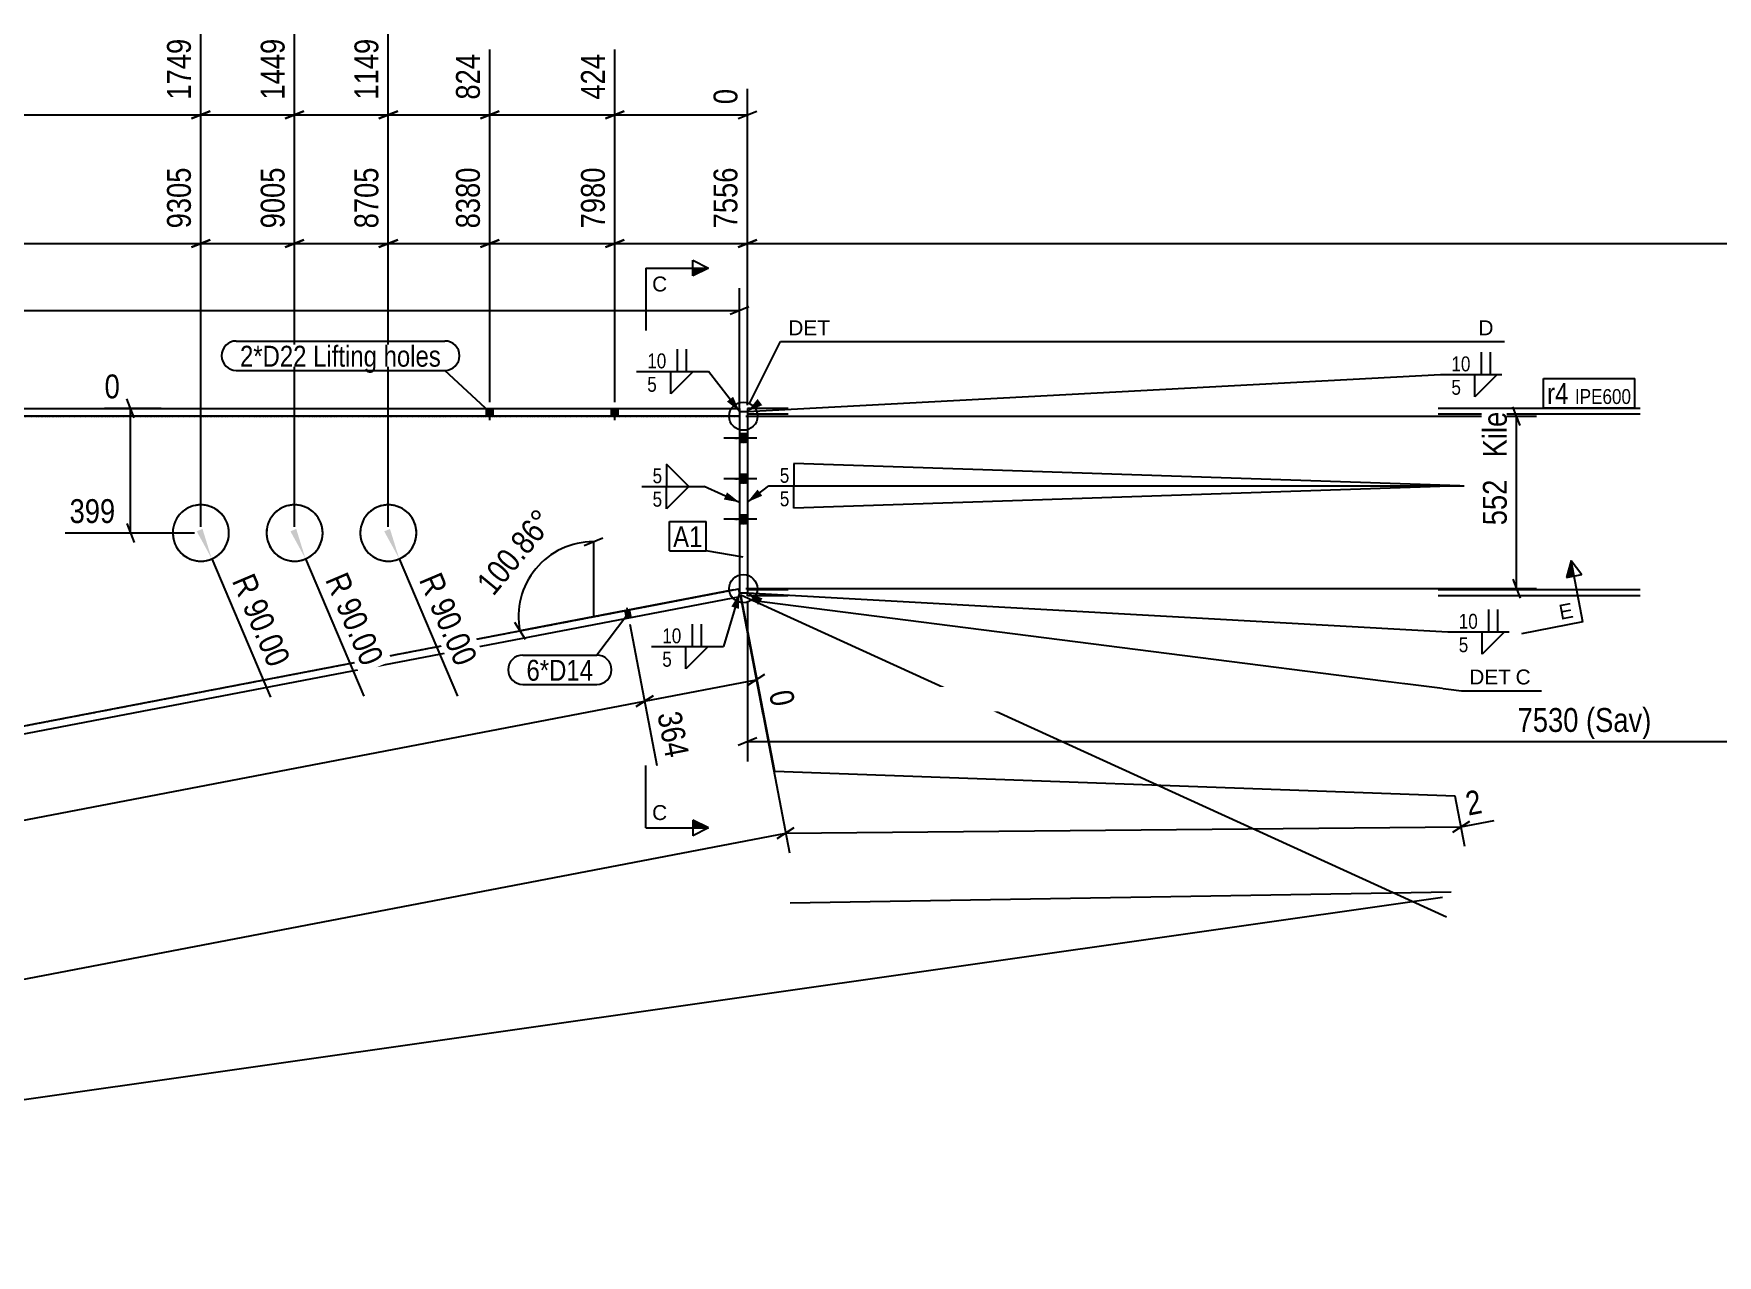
# Model space of a CAD drawing. Header units: millimetres. Extents: x 64 to 141609, y 8 to 4053.
# Drawn here: x 125690 to 131079, y 143 to 4052 of the extents above; entities that cross this region are included whole.
import ezdxf

# ---------------------------------------------------------------- set-up
doc = ezdxf.new("R2010")
doc.units = ezdxf.units.MM
doc.linetypes.add('DXK_LINE_DOT2', pattern=[3.9198, 1.9599, -1.9599])
for name, color, linetype in [('MÅLSÆTNING', 7, 'Continuous'), ('STÅL', 7, 'Continuous'), ('TEKST', 7, 'Continuous')]:
    doc.layers.add(name, color=color, linetype=linetype)
doc.styles.add('Arial', font='ARIAL.TTF', dxfattribs={"height": 0.2})
doc.styles.add('Arial Narrow', font='ARIALN.TTF', dxfattribs={"height": 0.2})

msp = doc.modelspace()

# ---------------------------------------------------------------- hatches: boundary and pattern name
at = {"layer": 'MÅLSÆTNING', "linetype": 'Continuous'}
msp.add_hatch(color=7, dxfattribs=at).paths.add_polyline_path([(126230.4, 2467.5), (126260.3, 2371.5), (126212, 2459.7)])
at = {"layer": 'STÅL', "linetype": 'Continuous'}
for points in [[(127161.2, 2853.3), (127139.2, 2853.3), (127139.2, 2828.3), (127161.2, 2828.3)], [(127561.2, 2853.3), (127539.2, 2853.3), (127539.2, 2828.3), (127561.2, 2828.3)], [(127974.5, 2745.3), (127974.5, 2771.3), (127949.5, 2771.3), (127949.5, 2745.3)], [(127974.5, 2615.3), (127974.5, 2641.3), (127949.5, 2641.3), (127949.5, 2615.3)], [(127974.5, 2485.3), (127974.5, 2511.3), (127949.5, 2511.3), (127949.5, 2485.3)], [(127587.4, 2181.5), (127601.2, 2184.1), (127596.5, 2208.7), (127582.7, 2206)], [(127587.4, 2181.5), (127601.2, 2184.1), (127596.5, 2208.7), (127582.7, 2206)]]:
    msp.add_hatch(color=96, dxfattribs=at).paths.add_polyline_path(points)
at = {"layer": 'TEKST', "linetype": 'Continuous'}
for color, points in [(30, [(127799.5, 3277.4), (127799.5, 3302.4), (127849.5, 3302.4)]), (3, [(127928.7, 2890.5), (127949.5, 2843.3), (127909, 2875.1)]), (3, [(128022, 2863.4), (127974.5, 2843.3), (128007, 2883.3)]), (3, [(128022, 2573.5), (127974.5, 2553.3), (128006.9, 2593.4)]), (3, [(127909.2, 2584.4), (127949.5, 2552.4), (127898.9, 2561.7)]), (30, [(130620.7, 2317.1), (130596.1, 2312.4), (130611.3, 2366.2)]), (3, [(127923.2, 2219), (127949.5, 2263.3), (127947.2, 2211.8)]), (3, [(128008.6, 2224.6), (127974.5, 2263.3), (128022.8, 2245.2)]), (30, [(127799.5, 1510.8), (127799.5, 1535.8), (127849.5, 1510.8)])]:
    msp.add_hatch(color=color, dxfattribs=at).paths.add_polyline_path(points)

# ---------------------------------------------------------------- linework, layer by layer
at = {"layer": 'MÅLSÆTNING', "color": 7, "linetype": 'Continuous'}
for p, q in [((126225.2, 2474.4), (126225.2, 4050.9)), ((123837, 3792.8), (126225.2, 3792.8)), ((126195.2, 3780.8), (126255.2, 3804.8)), ((126225.2, 3792.8), (126525.2, 3792.8)), ((126555.2, 3804.8), (126495.2, 3780.8)), ((126495.2, 3780.8), (126555.2, 3804.8)), ((126525.2, 3792.8), (126825.2, 3792.8)), ((126855.2, 3804.8), (126795.2, 3780.8)), ((126795.2, 3780.8), (126855.2, 3804.8)), ((126825.2, 3792.8), (127150.2, 3792.8)), ((127180.2, 3804.8), (127120.2, 3780.8)), ((127120.2, 3780.8), (127180.2, 3804.8)), ((127150.2, 3792.8), (127550.2, 3792.8)), ((127580.2, 3804.8), (127520.2, 3780.8)), ((127520.2, 3780.8), (127580.2, 3804.8)), ((127550.2, 3792.8), (127974.5, 3792.8)), ((127944.5, 3780.8), (128004.5, 3804.8)), ((126225.2, 2474.4), (126225.2, 3639)), ((126225.2, 2474.4), (126225.2, 3639)), ((126525.2, 2474.4), (126525.2, 3639)), ((126525.2, 2474.4), (126525.2, 3639)), ((126825.2, 2474.4), (126825.2, 3639)), ((126825.2, 2474.4), (126825.2, 3639)), ((127150.2, 2873.3), (127150.2, 3639)), ((127150.2, 2873.3), (127150.2, 3639)), ((127550.2, 2873.3), (127550.2, 3639)), ((127974.5, 2863.3), (127974.5, 3639)), ((123837, 3380.9), (126225.2, 3380.9)), ((126255.2, 3392.9), (126195.2, 3368.9)), ((126195.2, 3368.9), (126255.2, 3392.9)), ((126225.2, 3380.9), (126525.2, 3380.9)), ((126555.2, 3392.9), (126495.2, 3368.9)), ((126495.2, 3368.9), (126555.2, 3392.9)), ((126525.2, 3380.9), (126825.2, 3380.9)), ((126855.2, 3392.9), (126795.2, 3368.9)), ((126795.2, 3368.9), (126855.2, 3392.9)), ((126825.2, 3380.9), (127150.2, 3380.9)), ((127180.2, 3392.9), (127120.2, 3368.9)), ((127120.2, 3368.9), (127180.2, 3392.9)), ((127150.2, 3380.9), (127550.2, 3380.9)), ((127520.2, 3368.9), (127580.2, 3392.9)), ((127550.2, 3380.9), (127974.5, 3380.9)), ((127944.5, 3368.9), (128004.5, 3392.9)), ((127974.5, 3380.9), (135530.2, 3380.9)), ((127949.5, 2848.3), (127949.5, 3237.9)), ((120473, 3166.9), (127949.5, 3166.9)), ((127919.5, 3154.9), (127979.5, 3178.9)), ((126011.8, 2823.3), (125987.8, 2883.3)), ((130447.9, 2798.3), (130423.9, 2858.3)), ((126098.2, 2853.3), (125917.1, 2853.3)), ((125999.8, 2454.4), (125999.8, 2853.3)), ((127969.5, 2828.3), (130499.9, 2828.3)), ((130435.9, 2276.4), (130435.9, 2828.3)), ((125987.8, 2484.4), (126011.8, 2424.4)), ((126205.2, 2454.4), (125790.5, 2454.4)), ((127451.8, 2414.7), (127511.8, 2438.7)), ((127481.8, 2426.7), (127481.8, 2186.7)), ((126260.3, 2371.5), (126448.2, 1929)), ((127929.9, 2272.6), (127246, 2141.5)), ((127969.5, 2276.4), (130499.9, 2276.4)), ((130423.9, 2306.4), (130447.9, 2246.4)), ((127950.9, 2256.3), (128109.1, 1431.4)), ((127950.9, 2256.3), (128109.1, 1431.4)), ((127950.9, 2256.3), (128024, 1874.9)), ((127953.3, 2256.8), (130211.5, 1225.8)), ((128061.8, 1691.2), (127953.3, 2256.8)), ((127974.5, 2233.3), (127974.5, 1722.9)), ((127228.6, 2168.7), (127263.5, 2114.3)), ((127246, 2141.5), (127481.8, 2186.7)), ((127598.1, 2163.2), (127684.9, 1710.6)), ((127975.8, 1967.4), (128030.2, 2002.2)), ((124944.6, 1398.3), (127645.4, 1916.2)), ((127618.2, 1898.8), (127672.6, 1933.7)), ((128004.5, 1798.9), (127944.5, 1774.9)), ((127974.5, 1786.9), (135505, 1786.9)), ((130239.3, 1611.8), (128061.8, 1691.2)), ((130270.2, 1450.7), (130239.3, 1611.8)), ((128069.8, 1476.9), (128124.2, 1511.7)), ((128069.8, 1476.9), (128124.2, 1511.7)), ((128097, 1494.3), (130258.1, 1513.6)), ((130285.3, 1531), (130230.9, 1496.2)), ((122239.7, 370.9), (128097, 1494.3)), ((128111.8, 1271.2), (130226.7, 1306.1)), ((122164.5, 142.9), (130199.5, 1288.7))]:
    msp.add_line(p, q, dxfattribs=at)
for centre, radius, start, end in [((126225.2, 2454.4), 90, 203, 23), ((127481.8, 2186.7), 240, 90, 190.8568)]:
    msp.add_arc(centre, radius, start, end, dxfattribs=at)
at = {"layer": 'STÅL', "color": 2, "linetype": 'Continuous'}
for p, q in [((120473, 2853.3), (127949.5, 2853.3)), ((127949.5, 2828.3), (120473, 2828.3)), ((127949.5, 2853.3), (127949.5, 2828.3)), ((127949.5, 2843.3), (127974.5, 2843.3)), ((127949.5, 2843.3), (127949.5, 2263.3)), ((128104.5, 2853.3), (127974.5, 2853.3)), ((127974.5, 2853.3), (127974.5, 2843.3)), ((127974.5, 2843.3), (127974.5, 2263.3)), ((128104.5, 2834.3), (127974.5, 2834.3)), ((130831.5, 2853.3), (130185, 2853.3)), ((130831.5, 2834.3), (130185, 2834.3)), ((121991.6, 1133.7), (127947.1, 2275.9)), ((127947.1, 2275.9), (127949.5, 2276.4)), ((127951.8, 2251.4), (127947.1, 2275.9)), ((127949.5, 2263.3), (127974.5, 2263.3)), ((128104.5, 2272.3), (127974.5, 2272.3)), ((127974.5, 2253.3), (127974.5, 2263.3)), ((130831.5, 2272.3), (130185, 2272.3)), ((121996.3, 1109.2), (127951.8, 2251.4)), ((128104.5, 2253.3), (127974.5, 2253.3)), ((130831.5, 2253.3), (130185, 2253.3))]:
    msp.add_line(p, q, dxfattribs=at)
at = {"layer": 'STÅL', "color": 7, "linetype": 'DXK_LINE_DOT2'}
for p, q in [((120473, 2828.3), (127949.5, 2828.3)), ((127949.5, 2828.3), (127949.5, 2276.4)), ((127974.5, 2843.3), (127974.5, 2263.3)), ((121991.6, 1133.7), (127947.1, 2275.9))]:
    msp.add_line(p, q, dxfattribs=at)
at = {"layer": 'STÅL', "color": 96, "linetype": 'Continuous'}
for p, q in [((127139.2, 2828.3), (127139.2, 2853.3)), ((127150.2, 2815.3), (127150.2, 2853.3)), ((127161.2, 2828.3), (127161.2, 2853.3)), ((127539.2, 2828.3), (127539.2, 2853.3)), ((127550.2, 2815.3), (127550.2, 2853.3)), ((127561.2, 2828.3), (127561.2, 2853.3)), ((128004.5, 2758.3), (127899.5, 2758.3)), ((127974.5, 2771.3), (127949.5, 2771.3)), ((127974.5, 2745.3), (127949.5, 2745.3)), ((127974.5, 2641.3), (127949.5, 2641.3)), ((128004.5, 2628.3), (127899.5, 2628.3)), ((127974.5, 2615.3), (127949.5, 2615.3)), ((128004.5, 2498.3), (127899.5, 2498.3)), ((127974.5, 2511.3), (127949.5, 2511.3)), ((127974.5, 2485.3), (127949.5, 2485.3)), ((127588.1, 2215.2), (127594.3, 2182.8)), ((127588.1, 2215.2), (127594.3, 2182.8)), ((127582.7, 2206), (127587.4, 2181.5)), ((127582.7, 2206), (127587.4, 2181.5)), ((127596.5, 2208.7), (127601.2, 2184.1)), ((127596.5, 2208.7), (127601.2, 2184.1))]:
    msp.add_line(p, q, dxfattribs=at)
at = {"layer": 'STÅL', "color": 96, "linetype": 'DXK_LINE_DOT2'}
for p, q in [((127934.5, 2758.3), (127974.5, 2758.3)), ((127949.5, 2771.3), (127974.5, 2771.3)), ((127949.5, 2745.3), (127974.5, 2745.3)), ((127949.5, 2641.3), (127974.5, 2641.3)), ((127934.5, 2628.3), (127974.5, 2628.3)), ((127949.5, 2615.3), (127974.5, 2615.3)), ((127934.5, 2498.3), (127974.5, 2498.3)), ((127949.5, 2511.3), (127974.5, 2511.3)), ((127949.5, 2485.3), (127974.5, 2485.3))]:
    msp.add_line(p, q, dxfattribs=at)
at = {"layer": 'STÅL', "color": 7, "linetype": 'DXK_LINE_DOT2'}
for centre, start, end in [((126225.2, 2454.4), 23, 203), ((126525.2, 2454.4), 23, 203), ((126825.2, 2454.4), 23, 203), ((126225.2, 2454.4), 203, 23), ((126525.2, 2454.4), 203, 23), ((126825.2, 2454.4), 203, 23)]:
    msp.add_arc(centre, 90, start, end, dxfattribs=at)
at = {"layer": 'STÅL', "color": 2, "linetype": 'Continuous'}
for centre, start, end in [((126225.2, 2454.4), 353, 173), ((126525.2, 2454.4), 353, 173), ((126825.2, 2454.4), 353, 173), ((126225.2, 2454.4), 173, 353), ((126525.2, 2454.4), 173, 353), ((126825.2, 2454.4), 173, 353)]:
    msp.add_arc(centre, 90, start, end, dxfattribs=at)
at = {"layer": 'TEKST', "color": 30, "linetype": 'Continuous'}
for p, q in [((127799.5, 3277.4), (127799.5, 3327.4)), ((127799.5, 3327.4), (127849.5, 3302.4)), ((127849.5, 3302.4), (127799.5, 3277.4)), ((130611.3, 2366.2), (130596.1, 2312.4)), ((130596.1, 2312.4), (130645.2, 2321.9)), ((130611.3, 2366.2), (130645.2, 2321.9)), ((127849.5, 1510.8), (127799.5, 1535.8)), ((127799.5, 1535.8), (127799.5, 1485.8)), ((127849.5, 1510.8), (127799.5, 1485.8))]:
    msp.add_line(p, q, dxfattribs=at)
at = {"layer": 'TEKST', "color": 3, "linetype": 'Continuous'}
for p, q in [((127750.7, 2971.4), (127750.7, 3042.8)), ((127779.2, 2971.4), (127779.2, 3042.8)), ((128080.5, 3067.2), (130397.4, 3067.2)), ((130324.5, 2961.8), (130324.5, 3033.2)), ((130353.1, 2961.8), (130353.1, 3033.2)), ((127949.5, 2843.3), (127849.9, 2971.4)), ((127974.5, 2843.3), (130192.8, 2961.8)), ((127949.5, 2552.4), (127836.6, 2603.7)), ((127974.5, 2553.3), (128043.2, 2605.1)), ((127949.5, 2263.3), (127898.1, 2091.5)), ((127974.5, 2263.3), (130216.3, 2138)), ((130347.9, 2138), (130347.9, 2209.4)), ((130376.5, 2138), (130376.5, 2209.4)), ((127798.8, 2091.5), (127798.8, 2162.9)), ((127827.4, 2091.5), (127827.4, 2162.9)), ((130259.9, 1949.8), (130516.3, 1949.8))]:
    msp.add_line(p, q, dxfattribs=at)
for centre, radius in [((127961.5, 2828.3), 45.2), ((127961.3, 2276.4), 45.1)]:
    msp.add_circle(centre, radius, dxfattribs=at)

# ---------------------------------------------------------------- wipeouts: each hides what was drawn before it
at = {"color": 0, "linetype": 'Continuous'}
msp.add_wipeout([(127717.7, 3227.4), (127717.7, 3277.4), (127669.5, 3277.4), (127669.5, 3227.4)], dxfattribs=at).dxf.layer = 'TEKST'
at = {"color": 0}
for points in [[(127718.9, 2977.4), (127718.9, 3035.4), (127650, 3035.4), (127650, 2977.4)], [(130292.8, 2967.8), (130292.8, 3025.8), (130223.8, 3025.8), (130223.8, 2967.8)], [(127705.6, 2609.7), (127705.6, 2667.7), (127667.1, 2667.7), (127667.1, 2609.7)], [(128112.7, 2611.1), (128112.7, 2669.1), (128074.2, 2669.1), (128074.2, 2611.1)], [(127830.6, 2409.1), (127830.6, 2479.1), (127736.8, 2479.1), (127736.8, 2409.1)], [(130316.2, 2144), (130316.2, 2202), (130247.3, 2202), (130247.3, 2144)]]:
    msp.add_wipeout(points, dxfattribs=at).dxf.layer = 'TEKST'

# ---------------------------------------------------------------- next in the draw order: linework, layer by layer
at = {"layer": 'TEKST', "color": 7, "linetype": 'Continuous'}
for q in [(127649.5, 3102.4), (127849.5, 3302.4)]:
    msp.add_line((127649.5, 3302.4), q, dxfattribs=at)
at = {"layer": 'TEKST', "color": 3, "linetype": 'Continuous'}
for p, q in [((127729.2, 2971.4), (127800.7, 2971.4)), ((127800.7, 2971.4), (127729.2, 2899.9)), ((127729.2, 2899.9), (127729.2, 2971.4)), ((130303.1, 2961.8), (130374.5, 2961.8)), ((130374.5, 2961.8), (130303.1, 2890.4)), ((130303.1, 2890.4), (130303.1, 2961.8)), ((127787.3, 2603.7), (127715.9, 2675.1)), ((127715.9, 2675.1), (127715.9, 2603.7)), ((130254.9, 2605.1), (128123, 2676.5)), ((128123, 2676.5), (128123, 2605.1)), ((127715.9, 2603.7), (127787.3, 2603.7)), ((128123, 2605.1), (130254.9, 2605.1)), ((130326.5, 2138), (130397.9, 2138)), ((130397.9, 2138), (130326.5, 2066.5)), ((130326.5, 2066.5), (130326.5, 2138))]:
    msp.add_line(p, q, dxfattribs=at)

# ---------------------------------------------------------------- next in the draw order: texts
at = {"layer": 'TEKST', "color": 3, "linetype": 'Continuous', "style": 'Arial'}
msp.add_text('C', height=47.8, dxfattribs=at).set_placement((127669.5, 3227.4))

# ---------------------------------------------------------------- next in the draw order: wipeouts: each hides what was drawn before it
at = {"color": 0, "linetype": 'Continuous'}
for points, layer in [([(126209.2, 4052.4), (126097.2, 4052.4), (126097.2, 3825.4), (126209.2, 3825.4)], 'MÅLSÆTNING'), ([(126209.2, 3640.4), (126097.2, 3640.4), (126097.2, 3413.4), (126209.2, 3413.4)], 'MÅLSÆTNING'), ([(126509.2, 3640.4), (126397.2, 3640.4), (126397.2, 3413.4), (126509.2, 3413.4)], 'MÅLSÆTNING'), ([(126809.2, 3640.4), (126697.2, 3640.4), (126697.2, 3413.4), (126809.2, 3413.4)], 'MÅLSÆTNING'), ([(127134.2, 3640.4), (127022.2, 3640.4), (127022.2, 3413.4), (127134.2, 3413.4)], 'MÅLSÆTNING'), ([(127534.2, 3640.4), (127422.2, 3640.4), (127422.2, 3413.4), (127534.2, 3413.4)], 'MÅLSÆTNING'), ([(127958.5, 3640.4), (127846.5, 3640.4), (127846.5, 3413.4), (127958.5, 3413.4)], 'MÅLSÆTNING'), ([(125981.8, 2869.3), (125981.8, 2981.3), (125901.1, 2981.3), (125901.1, 2869.3)], 'MÅLSÆTNING'), ([(125967.3, 2470.4), (125967.3, 2582.4), (125789, 2582.4), (125789, 2470.4)], 'MÅLSÆTNING'), ([(127700.8, 1712.2), (127810.8, 1733.3), (127777.3, 1908.4), (127667.3, 1887.3)], 'MÅLSÆTNING'), ([(130299.2, 3087.2), (130299.2, 3137.2), (128105.5, 3137.2), (128105.5, 3087.2)], 'TEKST'), ([(127688.5, 2902.4), (127688.5, 2960.4), (127650, 2960.4), (127650, 2902.4)], 'TEKST'), ([(130262.3, 2892.8), (130262.3, 2950.8), (130223.8, 2950.8), (130223.8, 2892.8)], 'TEKST'), ([(130620.6, 2184.8), (130611.2, 2233.9), (130567.6, 2225.5), (130577, 2176.4)], 'TEKST'), ([(130285.7, 2069), (130285.7, 2127), (130247.3, 2127), (130247.3, 2069)], 'TEKST'), ([(130418.2, 1969.8), (130418.2, 2019.8), (130284.9, 2019.8), (130284.9, 1969.8)], 'TEKST'), ([(127717.7, 1535.8), (127717.7, 1585.8), (127669.5, 1585.8), (127669.5, 1535.8)], 'TEKST')]:
    msp.add_wipeout(points, dxfattribs=at).dxf.layer = layer
at = {"color": 0}
for points, layer in [([(130404.9, 2842.6), (130324.9, 2842.6), (130324.9, 2696.5), (130404.9, 2696.5)], 'MÅLSÆTNING'), ([(130420.9, 2641.5), (130308.9, 2641.5), (130308.9, 2463.2), (130420.9, 2463.2)], 'MÅLSÆTNING'), ([(127381.9, 2491.6), (127295.5, 2563), (127077.1, 2298.7), (127163.5, 2227.3)], 'MÅLSÆTNING'), ([(126435.1, 1998.1), (126538.2, 2041.9), (126405.7, 2354), (126302.6, 2310.2)], 'MÅLSÆTNING'), ([(133650.4, 1801.9), (133650.4, 1913.9), (130423.7, 1913.9), (130423.7, 1801.9)], 'MÅLSÆTNING'), ([(130348.4, 1546.2), (130327.3, 1656.2), (130248, 1641), (130269.1, 1531)], 'MÅLSÆTNING'), ([(130602.2, 2867.3), (130602.2, 2937.3), (130534, 2937.3), (130534, 2867.3)], 'TEKST'), ([(127830.6, 2409.1), (127830.6, 2479.1), (127736.8, 2479.1), (127736.8, 2409.1)], 'TEKST'), ([(127480.7, 1981.7), (127480.7, 2051.7), (127267.5, 2051.7), (127267.5, 1981.7)], 'TEKST')]:
    msp.add_wipeout(points, dxfattribs=at).dxf.layer = layer

# ---------------------------------------------------------------- next in the draw order: hatches: boundary and pattern name
at = {"layer": 'MÅLSÆTNING', "linetype": 'Continuous'}
msp.add_hatch(color=7, dxfattribs=at).paths.add_polyline_path([(126530.5, 2467.5), (126560.3, 2371.5), (126512, 2459.7)])

# ---------------------------------------------------------------- next in the draw order: linework, layer by layer
at = {"layer": 'MÅLSÆTNING', "color": 7, "linetype": 'Continuous'}
for p, q in [((126225.2, 2474.4), (126225.2, 4050.9)), ((126525.2, 2474.4), (126525.2, 4050.9)), ((126525.2, 2474.4), (126525.2, 4050.9)), ((126825.2, 2474.4), (126825.2, 4050.9)), ((126825.2, 2474.4), (126825.2, 4050.9)), ((127150.2, 2873.3), (127150.2, 4002.2)), ((127150.2, 2873.3), (127150.2, 4002.2)), ((127550.2, 2873.3), (127550.2, 4002.2)), ((127550.2, 2873.3), (127550.2, 4002.2)), ((127974.5, 2873.3), (127974.5, 3875.6)), ((126255.2, 3804.8), (126195.2, 3780.8)), ((127550.2, 2873.3), (127550.2, 3639)), ((127974.5, 2863.3), (127974.5, 3639)), ((127580.2, 3392.9), (127520.2, 3368.9)), ((128004.5, 3392.9), (127944.5, 3368.9)), ((126560.3, 2371.5), (126746.6, 1932.6)), ((127598.1, 2163.2), (127684.9, 1710.6)), ((127645.4, 1916.2), (128003, 1984.8)), ((127672.6, 1933.7), (127618.2, 1898.8)), ((130258.1, 1513.6), (130364.9, 1534.1)), ((130258.1, 1513.6), (130364.9, 1534.1))]:
    msp.add_line(p, q, dxfattribs=at)
msp.add_arc((126525.2, 2454.4), 90, 203, 23, dxfattribs=at)
at = {"layer": 'TEKST', "color": 3, "linetype": 'Continuous'}
for p, q in [((127981.6, 2868.8), (128080.5, 3067.2)), ((127619, 2971.4), (127849.9, 2971.4)), ((130192.8, 2961.8), (130388.8, 2961.8)), ((130216.3, 2138), (130412.2, 2138))]:
    msp.add_line(p, q, dxfattribs=at)
at = {"layer": 'TEKST', "color": 7, "linetype": 'Continuous'}
for p, q in [((127724.8, 2491.1), (127842.6, 2491.1)), ((127724.8, 2397.1), (127724.8, 2491.1)), ((127842.6, 2397.1), (127842.6, 2491.1)), ((127724.8, 2397.1), (127842.6, 2397.1)), ((127961.2, 2376.9), (127842.6, 2397.1)), ((130648.9, 2169.8), (130611.3, 2366.2)), ((130648.9, 2169.8), (130452.5, 2132.2)), ((127649.5, 1510.8), (127649.5, 1710.8)), ((127649.5, 1510.8), (127849.5, 1510.8))]:
    msp.add_line(p, q, dxfattribs=at)

# ---------------------------------------------------------------- next in the draw order: texts
at = {"layer": 'MÅLSÆTNING', "color": 3, "linetype": 'Continuous', "style": 'Arial Narrow'}
for s, rotation, p in [('1749', 90.0002, (126193.2, 3841.4)), ('9305', 90.0002, (126193.2, 3429.4)), ('9005', 90.0002, (126493.2, 3429.4)), ('8705', 90.0002, (126793.2, 3429.4)), ('8380', 90.0002, (127118.2, 3429.4)), ('7980', 90.0002, (127518.2, 3429.4)), ('7556', 90.0002, (127942.5, 3429.4)), ('364', -79.1427, (127686, 1874.6))]:
    msp.add_text(s, height=76.35, rotation=rotation, dxfattribs=at).set_placement(p)
for s, height, p in [('0', 76.4, (125917.1, 2885.3)), ('399', 76.35, (125805, 2486.4))]:
    msp.add_text(s, height=height, dxfattribs=at).set_placement(p)
at = {"layer": 'MÅLSÆTNING', "color": 3, "style": 'Arial Narrow'}
for s, height, rotation, p in [('552', 76.35, 90.0002, (130404.9, 2479.2)), ('100.86°', 76.35, 50.426, (127161.3, 2249.9)), ('R 90.00', 76.35, -67.0017, (126323.6, 2301.7)), ('2', 76.4, 10.8576, (130281.8, 1549.7))]:
    msp.add_text(s, height=height, rotation=rotation, dxfattribs=at).set_placement(p)
msp.add_text('7530 (Sav)', height=76.35, dxfattribs=at).set_placement((130439.7, 1817.9))
at = {"layer": 'TEKST', "color": 96, "linetype": 'Continuous', "style": 'Arial'}
msp.add_text('DET', height=47.75, dxfattribs=at).set_placement((128105.5, 3087.2))
at = {"layer": 'TEKST', "color": 3, "style": 'Arial Narrow'}
for s, height, p in [('10', 47.72, (127654, 2981.4)), ('10', 47.72, (130227.8, 2971.8)), ('A1', 66.81, (127736.8, 2409.1)), ('10', 47.72, (130251.3, 2148))]:
    msp.add_text(s, height=height, dxfattribs=at).set_placement(p)
at = {"layer": 'TEKST', "color": 3, "linetype": 'Continuous'}
for s, height, style, p in [('5', 47.7, 'Arial Narrow', (127654, 2906.4)), ('5', 47.7, 'Arial Narrow', (130227.8, 2896.8)), ('5', 47.7, 'Arial Narrow', (130251.3, 2073)), ('C', 47.8, 'Arial', (127669.5, 1535.8))]:
    msp.add_text(s, height=height, dxfattribs=dict(at, style=style)).set_placement(p)
at = {"layer": 'TEKST', "color": 3, "linetype": 'Continuous', "style": 'Arial'}
msp.add_text('E', height=47.8, rotation=10.8576, dxfattribs=at).set_placement((130577, 2176.4))

# ---------------------------------------------------------------- next in the draw order: wipeouts: each hides what was drawn before it
at = {"color": 0}
for points, layer in [([(130404.9, 2842.6), (130324.9, 2842.6), (130324.9, 2696.5), (130404.9, 2696.5)], 'MÅLSÆTNING'), ([(130602.2, 2867.3), (130602.2, 2937.3), (130534, 2937.3), (130534, 2867.3)], 'TEKST'), ([(127480.7, 1981.7), (127480.7, 2051.7), (127267.5, 2051.7), (127267.5, 1981.7)], 'TEKST')]:
    msp.add_wipeout(points, dxfattribs=at).dxf.layer = layer
at = {"color": 0, "linetype": 'Continuous'}
for points in [[(130362.4, 3087.2), (130362.4, 3137.2), (130314.2, 3137.2), (130314.2, 3087.2)], [(127705.6, 2534.7), (127705.6, 2592.7), (127667.1, 2592.7), (127667.1, 2534.7)], [(128112.7, 2536.1), (128112.7, 2594.1), (128074.2, 2594.1), (128074.2, 2536.1)], [(130481.3, 1969.8), (130481.3, 2019.8), (130433.2, 2019.8), (130433.2, 1969.8)]]:
    msp.add_wipeout(points, dxfattribs=at).dxf.layer = 'TEKST'

# ---------------------------------------------------------------- next in the draw order: linework, layer by layer
at = {"layer": 'TEKST', "color": 7, "linetype": 'Continuous'}
for p, q in [((130522, 2949.3), (130814.9, 2949.3)), ((130522, 2855.3), (130522, 2949.3)), ((127591.9, 2195.1), (127492.7, 2063.7)), ((127255.5, 2063.7), (127492.7, 2063.7)), ((127255.5, 1969.7), (127492.7, 1969.7))]:
    msp.add_line(p, q, dxfattribs=at)
at = {"layer": 'TEKST', "color": 3, "linetype": 'Continuous'}
for p, q in [((127636.1, 2603.7), (127836.6, 2603.7)), ((127715.9, 2603.7), (127787.3, 2603.7)), ((127787.3, 2603.7), (127715.9, 2532.3)), ((127715.9, 2532.3), (127715.9, 2603.7)), ((128043.2, 2605.1), (130269.1, 2605.1)), ((128123, 2605.1), (130254.9, 2605.1)), ((130254.9, 2605.1), (128123, 2533.7)), ((128123, 2533.7), (128123, 2605.1))]:
    msp.add_line(p, q, dxfattribs=at)
at = {"layer": 'TEKST', "color": 7, "linetype": 'Continuous'}
for centre, start, end in [((127255.5, 2016.7), 90, 270), ((127492.7, 2016.7), 270, 90)]:
    msp.add_arc(centre, 47, start, end, dxfattribs=at)

# ---------------------------------------------------------------- next in the draw order: texts
at = {"layer": 'MÅLSÆTNING', "color": 3, "style": 'Arial Narrow'}
msp.add_text('Kile', height=76.35, rotation=90.0002, dxfattribs=at).set_placement((130404.9, 2696.5))
at = {"layer": 'TEKST', "color": 96, "linetype": 'Continuous', "style": 'Arial'}
for s, height, p in [('D', 47.8, (130314.2, 3087.2)), ('DET', 47.75, (130284.9, 1969.8)), ('C', 47.8, (130433.2, 1969.8))]:
    msp.add_text(s, height=height, dxfattribs=at).set_placement(p)
at = {"layer": 'TEKST', "color": 3, "style": 'Arial Narrow'}
for s, height, p in [('5', 47.7, (127671.1, 2613.7)), ('5', 47.7, (128078.2, 2615.1)), ('6*D14', 66.81, (127267.5, 1981.7))]:
    msp.add_text(s, height=height, dxfattribs=at).set_placement(p)
at = {"layer": 'TEKST', "color": 3, "linetype": 'Continuous', "style": 'Arial Narrow'}
for p in [(128078.2, 2540.1), (127671.1, 2538.7)]:
    msp.add_text('5', height=47.7, dxfattribs=at).set_placement(p)

# ---------------------------------------------------------------- next in the draw order: wipeouts: each hides what was drawn before it
at = {"color": 0, "linetype": 'Continuous'}
for points in [[(126509.2, 4052.4), (126397.2, 4052.4), (126397.2, 3825.4), (126509.2, 3825.4)], [(126809.2, 4052.4), (126697.2, 4052.4), (126697.2, 3825.4), (126809.2, 3825.4)], [(127134.2, 4003.6), (127022.2, 4003.6), (127022.2, 3825.4), (127134.2, 3825.4)], [(127534.2, 4003.6), (127422.2, 4003.6), (127422.2, 3825.4), (127534.2, 3825.4)], [(127958.5, 3891.6), (127846.5, 3891.6), (127846.5, 3810.8), (127958.5, 3810.8)], [(128040, 1876.5), (130210.5, 1897.6), (130195.3, 1976.9), (128024.8, 1955.8)]]:
    msp.add_wipeout(points, dxfattribs=at).dxf.layer = 'MÅLSÆTNING'
at = {"color": 0}
for points, layer in [([(126733.5, 2001.8), (126836.6, 2045.6), (126704.2, 2357.6), (126601.1, 2313.9)], 'MÅLSÆTNING'), ([(126563.6, 2986.8), (126563.6, 3056.8), (126350.5, 3056.8), (126350.5, 2986.8)], 'TEKST'), ([(130802.9, 2867.3), (130802.9, 2917.3), (130623.2, 2917.3), (130623.2, 2867.3)], 'TEKST'), ([(127767.1, 2097.5), (127767.1, 2155.5), (127698.1, 2155.5), (127698.1, 2097.5)], 'TEKST')]:
    msp.add_wipeout(points, dxfattribs=at).dxf.layer = layer

# ---------------------------------------------------------------- next in the draw order: hatches: boundary and pattern name
at = {"layer": 'MÅLSÆTNING', "linetype": 'Continuous'}
msp.add_hatch(color=7, dxfattribs=at).paths.add_polyline_path([(126830.5, 2467.5), (126860.3, 2371.5), (126812.1, 2459.7)])

# ---------------------------------------------------------------- next in the draw order: linework, layer by layer
at = {"layer": 'MÅLSÆTNING', "color": 7, "linetype": 'Continuous'}
msp.add_line((126860.3, 2371.5), (127046.8, 1932.2), dxfattribs=at)
msp.add_arc((126825.2, 2454.4), 90, 203, 23, dxfattribs=at)
at = {"layer": 'TEKST', "color": 3, "linetype": 'Continuous'}
for p, q in [((127987.9, 2239.9), (130259.9, 1949.8)), ((127777.4, 2091.5), (127848.8, 2091.5)), ((127848.8, 2091.5), (127777.4, 2020)), ((127777.4, 2020), (127777.4, 2091.5))]:
    msp.add_line(p, q, dxfattribs=at)

# ---------------------------------------------------------------- next in the draw order: texts
at = {"layer": 'MÅLSÆTNING', "color": 3, "linetype": 'Continuous', "style": 'Arial Narrow'}
for s, height, rotation, p in [('1449', 76.35, 90.0002, (126493.2, 3841.4)), ('1149', 76.35, 90.0002, (126793.2, 3841.4)), ('824', 76.35, 90.0002, (127118.2, 3841.4)), ('424', 76.35, 90.0002, (127518.2, 3841.4)), ('0', 76.4, 90.0002, (127942.5, 3826.8)), ('0', 76.4, -79.1427, (128043.5, 1943.1))]:
    msp.add_text(s, height=height, rotation=rotation, dxfattribs=at).set_placement(p)
at = {"layer": 'MÅLSÆTNING', "color": 3, "style": 'Arial Narrow'}
msp.add_text('R 90.00', height=76.35, rotation=-67.0017, dxfattribs=at).set_placement((126622.1, 2305.4))

# ---------------------------------------------------------------- next in the draw order: wipeouts: each hides what was drawn before it
at = {"color": 0}
for points in [[(126563.6, 2986.8), (126563.6, 3056.8), (126350.5, 3056.8), (126350.5, 2986.8)], [(130802.9, 2867.3), (130802.9, 2917.3), (130623.2, 2917.3), (130623.2, 2867.3)]]:
    msp.add_wipeout(points, dxfattribs=at).dxf.layer = 'TEKST'
at = {"color": 0, "linetype": 'Continuous'}
msp.add_wipeout([(127736.6, 2022.5), (127736.6, 2080.5), (127698.1, 2080.5), (127698.1, 2022.5)], dxfattribs=at).dxf.layer = 'TEKST'

# ---------------------------------------------------------------- next in the draw order: linework, layer by layer
at = {"layer": 'TEKST', "color": 7, "linetype": 'Continuous'}
for p, q in [((130814.9, 2855.3), (130814.9, 2949.3)), ((130522, 2855.3), (130814.9, 2855.3))]:
    msp.add_line(p, q, dxfattribs=at)
at = {"layer": 'TEKST', "color": 3, "linetype": 'Continuous'}
msp.add_line((127667.1, 2091.5), (127898.1, 2091.5), dxfattribs=at)
at = {"layer": 'TEKST', "color": 7, "linetype": 'Continuous'}
msp.add_arc((126338.5, 3021.8), 47, 90, 270, dxfattribs=at)

# ---------------------------------------------------------------- next in the draw order: texts
at = {"layer": 'TEKST', "color": 3, "style": 'Arial Narrow'}
for s, height, p in [('r4', 66.81, (130534, 2867.3)), ('IPE600', 47.72, (130623.2, 2867.3)), ('10', 47.72, (127702.1, 2101.5))]:
    msp.add_text(s, height=height, dxfattribs=at).set_placement(p)
at = {"layer": 'TEKST', "color": 3, "linetype": 'Continuous', "style": 'Arial Narrow'}
msp.add_text('5', height=47.7, dxfattribs=at).set_placement((127702.1, 2026.5))

# ---------------------------------------------------------------- next in the draw order: wipeouts: each hides what was drawn before it
at = {"color": 0}
for points, layer in [([(127033.7, 2001.4), (127136.8, 2045.1), (127004.4, 2357.2), (126901.3, 2313.4)], 'MÅLSÆTNING'), ([(126994, 2986.8), (126994, 3056.8), (126584.6, 3056.8), (126584.6, 2986.8)], 'TEKST')]:
    msp.add_wipeout(points, dxfattribs=at).dxf.layer = layer

# ---------------------------------------------------------------- next in the draw order: texts
at = {"layer": 'MÅLSÆTNING', "color": 3, "style": 'Arial Narrow'}
msp.add_text('R 90.00', height=76.35, rotation=-67.0017, dxfattribs=at).set_placement((126922.3, 2305))

# ---------------------------------------------------------------- next in the draw order: wipeouts: each hides what was drawn before it
at = {"color": 0}
msp.add_wipeout([(126994, 2986.8), (126994, 3056.8), (126584.6, 3056.8), (126584.6, 2986.8)], dxfattribs=at).dxf.layer = 'TEKST'

# ---------------------------------------------------------------- next in the draw order: linework, layer by layer
at = {"layer": 'TEKST', "color": 7, "linetype": 'Continuous'}
for p, q in [((126338.5, 3068.8), (127006, 3068.8)), ((126338.5, 2974.8), (127006, 2974.8)), ((127150.2, 2840.8), (127006, 2974.8))]:
    msp.add_line(p, q, dxfattribs=at)
msp.add_arc((127006, 3021.8), 47, 270, 90, dxfattribs=at)

# ---------------------------------------------------------------- next in the draw order: texts
at = {"layer": 'TEKST', "color": 3, "style": 'Arial Narrow'}
for s, p in [('2*D22', (126350.5, 2986.8)), ('Lifting holes', (126584.6, 2986.8))]:
    msp.add_text(s, height=66.81, dxfattribs=at).set_placement(p)

doc.saveas('drawing.dxf')
